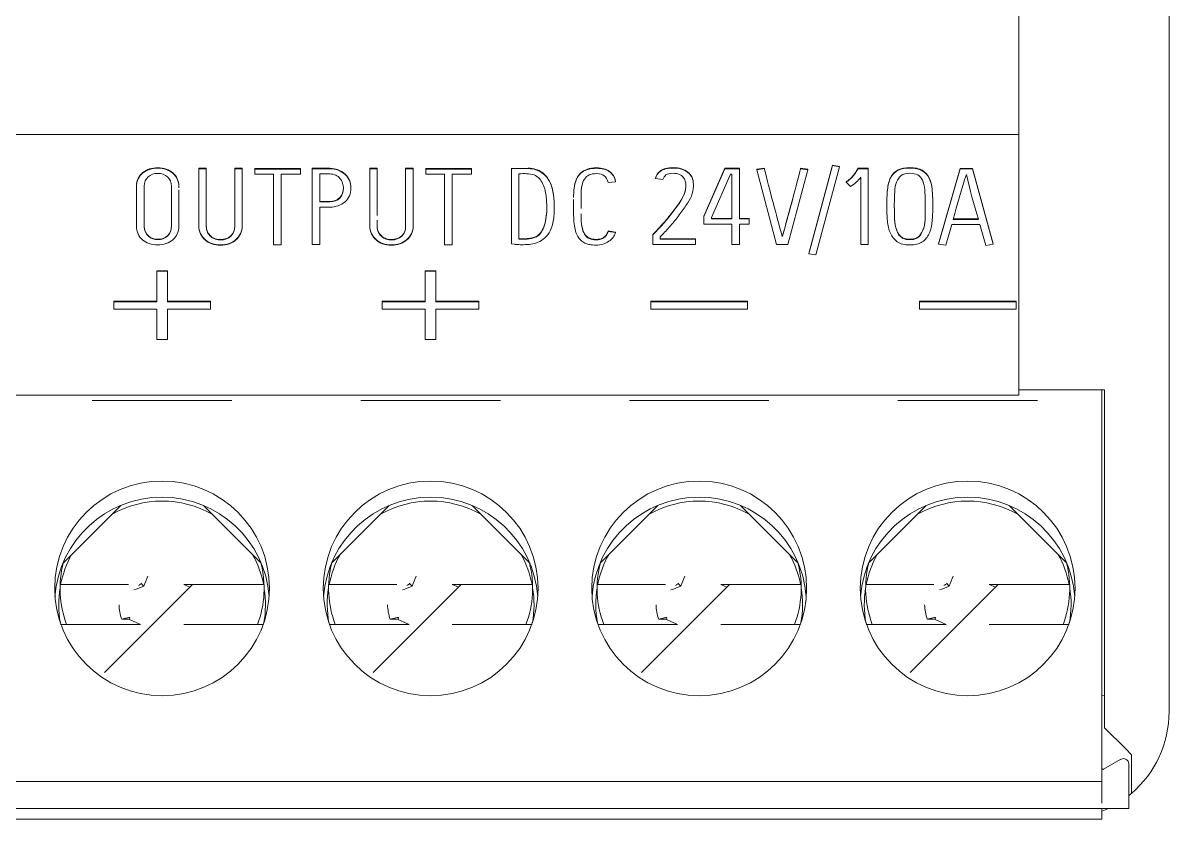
# Model space of a CAD drawing. Header units: millimetres. Extents: x -5035 to 14510, y -7775 to 12.
# Drawn here: x 1488.29 to 1509.63, y -1924.46 to -1909.62 of the extents above; entities that cross this region are included whole.
import ezdxf

# ---------------------------------------------------------------- set-up
doc = ezdxf.new("R2010")
doc.units = ezdxf.units.MM
doc.layers.add('eProC - L2', color=41, linetype='Continuous', lineweight=20)

msp = doc.modelspace()

# ---------------------------------------------------------------- linework, layer by layer
at = {"layer": 'eProC - L2', "linetype": 'Continuous'}
for p, q in [((1509.631, -1892.975), (1509.631, -1922.457)), ((1506.831, -1911.699), (1506.831, -1902.681)), ((1506.831, -1911.699), (1506.831, -1906.121)), ((1442.127, -1911.699), (1506.831, -1911.699)), ((1506.831, -1911.699), (1506.831, -1912.053)), ((1506.831, -1912.053), (1506.831, -1911.699)), ((1506.831, -1912.053), (1506.831, -1916.557)), ((1506.831, -1916.457), (1506.831, -1912.053)), ((1491.565, -1912.338), (1491.565, -1912.331)), ((1491.565, -1912.331), (1491.704, -1912.331)), ((1491.565, -1912.338), (1491.704, -1912.338)), ((1491.704, -1912.338), (1491.704, -1912.331)), ((1492.233, -1912.338), (1492.233, -1912.331)), ((1492.233, -1912.331), (1492.373, -1912.331)), ((1492.233, -1912.338), (1492.373, -1912.338)), ((1492.373, -1912.338), (1492.373, -1912.331)), ((1492.609, -1912.344), (1492.609, -1912.336)), ((1492.609, -1912.336), (1493.456, -1912.336)), ((1492.609, -1912.344), (1493.456, -1912.344)), ((1492.609, -1912.442), (1492.609, -1912.344)), ((1493.456, -1912.344), (1493.456, -1912.336)), ((1493.456, -1912.344), (1493.456, -1912.442)), ((1493.678, -1912.338), (1493.678, -1912.331)), ((1493.678, -1912.331), (1494.003, -1912.331)), ((1493.678, -1912.338), (1494.003, -1912.338)), ((1493.678, -1913.748), (1493.678, -1912.338)), ((1494.748, -1912.338), (1494.748, -1912.331)), ((1494.748, -1912.331), (1494.887, -1912.331)), ((1494.748, -1912.338), (1494.887, -1912.338)), ((1494.887, -1912.338), (1494.887, -1912.331)), ((1495.416, -1912.338), (1495.416, -1912.331)), ((1495.416, -1912.331), (1495.556, -1912.331)), ((1495.416, -1912.338), (1495.556, -1912.338)), ((1495.556, -1912.338), (1495.556, -1912.331)), ((1495.792, -1912.344), (1495.792, -1912.336)), ((1495.792, -1912.336), (1496.639, -1912.336)), ((1495.792, -1912.344), (1496.639, -1912.344)), ((1495.792, -1912.442), (1495.792, -1912.344)), ((1496.639, -1912.344), (1496.639, -1912.336)), ((1496.639, -1912.344), (1496.639, -1912.442)), ((1497.385, -1912.335), (1497.385, -1912.328)), ((1497.385, -1913.738), (1497.385, -1912.335)), ((1497.695, -1912.335), (1497.695, -1912.328)), ((1500.969, -1913.223), (1501.359, -1912.331)), ((1500.969, -1913.23), (1501.359, -1912.338)), ((1501.359, -1912.338), (1501.359, -1912.331)), ((1501.359, -1912.331), (1501.631, -1912.331)), ((1501.359, -1912.338), (1501.631, -1912.338)), ((1501.631, -1912.338), (1501.631, -1912.331)), ((1501.631, -1912.338), (1501.631, -1913.274)), ((1501.955, -1912.349), (1502.095, -1912.328)), ((1501.955, -1912.356), (1502.095, -1912.335)), ((1501.955, -1912.356), (1501.955, -1912.349)), ((1502.323, -1913.751), (1501.955, -1912.356)), ((1502.095, -1912.335), (1502.095, -1912.328)), ((1502.905, -1912.356), (1502.532, -1913.751)), ((1502.767, -1912.338), (1502.767, -1912.331)), ((1502.767, -1912.331), (1502.905, -1912.349)), ((1502.767, -1912.338), (1502.905, -1912.356)), ((1502.905, -1912.356), (1502.905, -1912.349)), ((1502.922, -1913.918), (1503.362, -1912.274)), ((1502.922, -1913.925), (1503.362, -1912.281)), ((1503.496, -1912.301), (1503.056, -1913.943)), ((1503.362, -1912.281), (1503.362, -1912.274)), ((1503.362, -1912.274), (1503.496, -1912.294)), ((1503.362, -1912.281), (1503.496, -1912.301)), ((1503.496, -1912.301), (1503.496, -1912.294)), ((1503.84, -1912.338), (1503.84, -1912.331)), ((1503.84, -1912.331), (1504.029, -1912.331)), ((1503.84, -1912.338), (1504.029, -1912.338)), ((1504.029, -1912.338), (1504.029, -1912.331)), ((1504.029, -1912.338), (1504.029, -1913.751)), ((1505.339, -1913.735), (1505.742, -1912.334)), ((1505.339, -1913.742), (1505.742, -1912.341)), ((1505.742, -1912.341), (1505.742, -1912.334)), ((1505.742, -1912.334), (1505.972, -1912.334)), ((1505.742, -1912.341), (1505.972, -1912.341)), ((1505.972, -1912.341), (1505.972, -1912.334)), ((1505.972, -1912.334), (1506.357, -1913.74)), ((1505.972, -1912.341), (1506.357, -1913.747)), ((1492.957, -1912.442), (1492.609, -1912.442)), ((1492.957, -1913.754), (1492.957, -1912.442)), ((1493.456, -1912.442), (1493.098, -1912.442)), ((1493.098, -1912.442), (1493.098, -1913.754)), ((1493.818, -1912.436), (1493.818, -1912.955)), ((1496.14, -1912.442), (1495.792, -1912.442)), ((1496.14, -1913.754), (1496.14, -1912.442)), ((1496.639, -1912.442), (1496.279, -1912.442)), ((1496.279, -1912.442), (1496.279, -1913.754)), ((1497.526, -1912.435), (1497.526, -1913.652)), ((1499.325, -1912.581), (1499.186, -1912.595)), ((1499.325, -1912.581), (1499.325, -1912.574)), ((1500.068, -1912.519), (1500.068, -1912.512)), ((1500.206, -1912.542), (1500.068, -1912.519)), ((1501.464, -1912.438), (1501.111, -1913.245)), ((1501.489, -1912.438), (1501.464, -1912.438)), ((1501.489, -1913.274), (1501.489, -1912.438)), ((1503.62, -1912.586), (1503.62, -1912.579)), ((1503.7, -1912.668), (1503.62, -1912.586)), ((1503.89, -1913.751), (1503.89, -1912.496)), ((1494.398, -1912.703), (1494.398, -1912.696)), ((1500.774, -1912.632), (1500.774, -1912.625)), ((1504.375, -1913.035), (1504.375, -1913.042)), ((1504.515, -1913.041), (1504.515, -1913.042)), ((1505.231, -1913.006), (1505.231, -1912.999)), ((1493.818, -1913.053), (1493.818, -1913.748)), ((1498.183, -1913.074), (1498.183, -1913.067)), ((1500.969, -1913.23), (1500.969, -1913.223)), ((1500.969, -1913.373), (1500.969, -1913.23)), ((1501.111, -1913.245), (1501.111, -1913.274)), ((1501.489, -1913.373), (1500.969, -1913.373)), ((1501.111, -1913.267), (1501.489, -1913.267)), ((1501.111, -1913.274), (1501.489, -1913.274)), ((1501.489, -1913.748), (1501.489, -1913.373)), ((1501.631, -1913.267), (1501.813, -1913.267)), ((1501.631, -1913.274), (1501.813, -1913.274)), ((1501.813, -1913.373), (1501.631, -1913.373)), ((1501.631, -1913.373), (1501.631, -1913.748)), ((1501.813, -1913.274), (1501.813, -1913.267)), ((1501.813, -1913.274), (1501.813, -1913.373)), ((1505.585, -1913.38), (1505.477, -1913.764)), ((1506.11, -1913.38), (1505.585, -1913.38)), ((1505.612, -1913.282), (1506.083, -1913.282)), ((1505.614, -1913.275), (1506.083, -1913.275)), ((1506.218, -1913.767), (1506.11, -1913.38)), ((1499.186, -1913.505), (1499.186, -1913.498)), ((1499.186, -1913.498), (1499.325, -1913.521)), ((1499.186, -1913.505), (1499.325, -1913.528)), ((1499.325, -1913.528), (1499.325, -1913.521)), ((1500.018, -1913.565), (1500.028, -1913.551)), ((1500.018, -1913.572), (1500.028, -1913.558)), ((1500.018, -1913.572), (1500.018, -1913.565)), ((1500.018, -1913.748), (1500.018, -1913.572)), ((1500.028, -1913.558), (1500.028, -1913.551)), ((1500.158, -1913.605), (1500.158, -1913.649)), ((1500.158, -1913.642), (1500.81, -1913.642)), ((1500.158, -1913.649), (1500.81, -1913.649)), ((1500.81, -1913.649), (1500.81, -1913.642)), ((1500.81, -1913.649), (1500.81, -1913.748)), ((1502.429, -1913.6), (1502.429, -1913.593)), ((1504.804, -1913.66), (1504.804, -1913.653)), ((1493.098, -1913.754), (1492.957, -1913.754)), ((1493.818, -1913.748), (1493.678, -1913.748)), ((1496.279, -1913.754), (1496.14, -1913.754)), ((1497.444, -1913.745), (1497.385, -1913.738)), ((1500.81, -1913.748), (1500.018, -1913.748)), ((1501.631, -1913.748), (1501.489, -1913.748)), ((1502.532, -1913.751), (1502.323, -1913.751)), ((1504.029, -1913.751), (1503.89, -1913.751)), ((1505.339, -1913.742), (1505.339, -1913.735)), ((1505.477, -1913.764), (1505.339, -1913.742)), ((1506.357, -1913.747), (1506.218, -1913.767)), ((1506.357, -1913.747), (1506.357, -1913.74)), ((1502.922, -1913.925), (1502.922, -1913.918)), ((1503.056, -1913.943), (1502.922, -1913.925)), ((1490.981, -1914.243), (1490.781, -1914.243)), ((1490.781, -1914.25), (1490.781, -1914.243)), ((1490.981, -1914.25), (1490.781, -1914.25)), ((1490.781, -1914.25), (1490.781, -1914.816)), ((1490.981, -1914.25), (1490.981, -1914.243)), ((1490.981, -1914.816), (1490.981, -1914.25)), ((1495.781, -1914.25), (1495.781, -1914.243)), ((1495.981, -1914.243), (1495.781, -1914.243)), ((1495.781, -1914.25), (1495.781, -1914.816)), ((1495.981, -1914.25), (1495.781, -1914.25)), ((1495.981, -1914.25), (1495.981, -1914.243)), ((1495.981, -1914.816), (1495.981, -1914.25)), ((1489.981, -1914.816), (1489.981, -1914.808)), ((1490.781, -1914.808), (1489.981, -1914.808)), ((1489.981, -1914.816), (1489.981, -1914.957)), ((1490.781, -1914.816), (1489.981, -1914.816)), ((1489.981, -1914.957), (1490.781, -1914.957)), ((1490.781, -1914.957), (1490.781, -1915.523)), ((1491.781, -1914.808), (1490.981, -1914.808)), ((1491.781, -1914.816), (1490.981, -1914.816)), ((1490.981, -1915.523), (1490.981, -1914.957)), ((1490.981, -1914.957), (1491.781, -1914.957)), ((1491.781, -1914.816), (1491.781, -1914.808)), ((1491.781, -1914.957), (1491.781, -1914.816)), ((1494.981, -1914.816), (1494.981, -1914.808)), ((1495.781, -1914.808), (1494.981, -1914.808)), ((1495.781, -1914.816), (1494.981, -1914.816)), ((1494.981, -1914.816), (1494.981, -1914.957)), ((1494.981, -1914.957), (1495.781, -1914.957)), ((1495.781, -1914.957), (1495.781, -1915.523)), ((1496.781, -1914.808), (1495.981, -1914.808)), ((1496.781, -1914.816), (1495.981, -1914.816)), ((1495.981, -1914.957), (1496.781, -1914.957)), ((1495.981, -1915.523), (1495.981, -1914.957)), ((1496.781, -1914.816), (1496.781, -1914.808)), ((1496.781, -1914.957), (1496.781, -1914.816)), ((1499.981, -1914.816), (1499.981, -1914.808)), ((1499.981, -1914.808), (1501.781, -1914.808)), ((1499.981, -1914.957), (1499.981, -1914.816)), ((1499.981, -1914.816), (1501.781, -1914.816)), ((1501.781, -1914.957), (1499.981, -1914.957)), ((1501.781, -1914.816), (1501.781, -1914.808)), ((1501.781, -1914.816), (1501.781, -1914.957)), ((1504.981, -1914.816), (1504.981, -1914.808)), ((1504.981, -1914.808), (1506.781, -1914.808)), ((1504.981, -1914.957), (1504.981, -1914.816)), ((1504.981, -1914.816), (1506.781, -1914.816)), ((1506.781, -1914.957), (1504.981, -1914.957)), ((1506.781, -1914.816), (1506.781, -1914.808)), ((1506.781, -1914.816), (1506.781, -1914.957)), ((1490.781, -1915.523), (1490.981, -1915.523)), ((1495.781, -1915.523), (1495.981, -1915.523)), ((1508.431, -1916.457), (1506.831, -1916.457)), ((1508.381, -1916.457), (1508.381, -1916.681)), ((1508.431, -1922.757), (1508.431, -1916.457)), ((1508.431, -1916.457), (1508.431, -1922.149)), ((1506.831, -1916.557), (1478.231, -1916.557)), ((1489.581, -1916.657), (1492.181, -1916.657)), ((1494.581, -1916.657), (1497.181, -1916.657)), ((1499.581, -1916.657), (1502.181, -1916.657)), ((1504.581, -1916.657), (1507.181, -1916.657)), ((1508.381, -1916.873), (1508.381, -1916.657)), ((1508.381, -1916.873), (1508.381, -1917.173)), ((1508.381, -1922.357), (1508.381, -1917.173)), ((1489.036, -1919.686), (1490.11, -1918.611)), ((1491.652, -1918.611), (1492.727, -1919.686)), ((1491.786, -1918.757), (1491.792, -1918.751)), ((1494.036, -1919.686), (1495.11, -1918.611)), ((1496.652, -1918.611), (1497.727, -1919.686)), ((1496.786, -1918.757), (1496.792, -1918.751)), ((1499.036, -1919.686), (1500.11, -1918.611)), ((1501.652, -1918.611), (1502.727, -1919.686)), ((1501.786, -1918.757), (1501.792, -1918.751)), ((1504.036, -1919.686), (1505.11, -1918.611)), ((1506.652, -1918.611), (1507.727, -1919.686)), ((1506.786, -1918.757), (1506.792, -1918.751)), ((1488.992, -1920.085), (1489.197, -1920.085)), ((1489.197, -1920.085), (1490.253, -1920.085)), ((1491.448, -1920.085), (1489.808, -1921.725)), ((1490.44, -1920.103), (1490.48, -1920.085)), ((1490.458, -1920.085), (1490.48, -1920.085)), ((1490.484, -1920.059), (1490.538, -1920.114)), ((1491.509, -1920.085), (1491.283, -1920.085)), ((1491.283, -1920.085), (1491.397, -1920.136)), ((1491.509, -1920.085), (1492.566, -1920.085)), ((1492.566, -1920.085), (1492.77, -1920.085)), ((1493.992, -1920.085), (1494.197, -1920.085)), ((1494.197, -1920.085), (1495.253, -1920.085)), ((1496.448, -1920.085), (1494.808, -1921.725)), ((1495.44, -1920.103), (1495.48, -1920.085)), ((1495.458, -1920.085), (1495.48, -1920.085)), ((1495.484, -1920.059), (1495.538, -1920.114)), ((1496.509, -1920.085), (1496.283, -1920.085)), ((1496.283, -1920.085), (1496.397, -1920.136)), ((1496.509, -1920.085), (1497.566, -1920.085)), ((1497.566, -1920.085), (1497.77, -1920.085)), ((1498.992, -1920.085), (1499.197, -1920.085)), ((1499.197, -1920.085), (1500.253, -1920.085)), ((1501.448, -1920.085), (1499.808, -1921.725)), ((1500.44, -1920.103), (1500.48, -1920.085)), ((1500.458, -1920.085), (1500.48, -1920.085)), ((1500.484, -1920.059), (1500.538, -1920.114)), ((1501.509, -1920.085), (1501.283, -1920.085)), ((1501.283, -1920.085), (1501.397, -1920.136)), ((1501.509, -1920.085), (1502.566, -1920.085)), ((1502.566, -1920.085), (1502.77, -1920.085)), ((1503.992, -1920.085), (1504.197, -1920.085)), ((1504.197, -1920.085), (1505.253, -1920.085)), ((1506.448, -1920.085), (1504.808, -1921.725)), ((1505.44, -1920.103), (1505.48, -1920.085)), ((1505.458, -1920.085), (1505.48, -1920.085)), ((1505.484, -1920.059), (1505.538, -1920.114)), ((1506.509, -1920.085), (1506.283, -1920.085)), ((1506.283, -1920.085), (1506.397, -1920.136)), ((1506.509, -1920.085), (1507.566, -1920.085)), ((1507.566, -1920.085), (1507.77, -1920.085)), ((1490.274, -1920.736), (1490.13, -1920.734)), ((1490.274, -1920.736), (1490.282, -1920.698)), ((1495.274, -1920.736), (1495.13, -1920.734)), ((1495.274, -1920.736), (1495.282, -1920.698)), ((1500.274, -1920.736), (1500.13, -1920.734)), ((1500.274, -1920.736), (1500.282, -1920.698)), ((1505.274, -1920.736), (1505.13, -1920.734)), ((1505.274, -1920.736), (1505.282, -1920.698)), ((1489.197, -1920.828), (1488.992, -1920.828)), ((1489.197, -1920.828), (1490.253, -1920.828)), ((1490.253, -1920.828), (1490.48, -1920.828)), ((1490.48, -1920.828), (1490.274, -1920.736)), ((1491.509, -1920.828), (1491.283, -1920.828)), ((1491.509, -1920.828), (1492.566, -1920.828)), ((1492.77, -1920.828), (1492.566, -1920.828)), ((1494.197, -1920.828), (1493.992, -1920.828)), ((1494.197, -1920.828), (1495.253, -1920.828)), ((1495.253, -1920.828), (1495.48, -1920.828)), ((1495.48, -1920.828), (1495.274, -1920.736)), ((1496.509, -1920.828), (1496.283, -1920.828)), ((1496.509, -1920.828), (1497.566, -1920.828)), ((1497.77, -1920.828), (1497.566, -1920.828)), ((1499.197, -1920.828), (1498.992, -1920.828)), ((1499.197, -1920.828), (1500.253, -1920.828)), ((1500.253, -1920.828), (1500.48, -1920.828)), ((1500.48, -1920.828), (1500.274, -1920.736)), ((1501.509, -1920.828), (1501.283, -1920.828)), ((1501.509, -1920.828), (1502.566, -1920.828)), ((1502.77, -1920.828), (1502.566, -1920.828)), ((1504.197, -1920.828), (1503.992, -1920.828)), ((1504.197, -1920.828), (1505.253, -1920.828)), ((1505.253, -1920.828), (1505.48, -1920.828)), ((1505.48, -1920.828), (1505.274, -1920.736)), ((1506.509, -1920.828), (1506.283, -1920.828)), ((1506.509, -1920.828), (1507.566, -1920.828)), ((1507.77, -1920.828), (1507.566, -1920.828)), ((1508.431, -1922.149), (1508.381, -1922.153)), ((1508.381, -1922.357), (1508.381, -1922.657)), ((1508.381, -1922.357), (1508.381, -1923.257)), ((1508.431, -1922.757), (1508.824, -1923.15)), ((1508.381, -1923.257), (1508.381, -1923.757)), ((1508.824, -1923.15), (1508.931, -1923.257)), ((1508.931, -1923.257), (1508.931, -1923.976)), ((1508.411, -1923.528), (1508.731, -1923.343)), ((1508.881, -1923.43), (1508.881, -1924.257)), ((1478.381, -1923.757), (1508.381, -1923.757)), ((1508.381, -1923.757), (1508.381, -1924.157)), ((1478.881, -1924.257), (1508.881, -1924.257)), ((1508.381, -1924.257), (1508.381, -1924.457)), ((1478.381, -1924.457), (1508.381, -1924.457))]:
    msp.add_line(p, q, dxfattribs=at)
for centre in [(1490.881, -1920.157), (1495.881, -1920.157), (1500.881, -1920.157), (1505.881, -1920.157)]:
    msp.add_circle(centre, 2, dxfattribs=at)
for centre, radius, start, end in [((1497.54, -1919.053), 6.72, 88.6783, 91.3217), ((1500.328, -1912.594), 0.273, 129.1977, 162.6219), ((1500.328, -1912.601), 0.273, 129.1977, 162.6219), ((1548.502, -1900.725), 47.838, 194.0465, 195.614), ((1464.712, -1902.837), 39.224, 344.0728, 345.9815), ((1464.712, -1902.83), 39.224, 345.9724, 345.9815), ((1497.616, -1913.174), 0.745, 75.1258, 96.9356), ((1503.38, -1912.122), 0.632, 300.3461, 323.7656), ((1515.715, -1915.773), 10.405, 161.3386, 166.1456), ((1515.979, -1910.163), 10.376, 192.6956, 197.4886), ((1464.712, -1902.83), 39.224, 344.0728, 345.1315), ((1490.881, -1920.457), 2, 4.3012, 175.6988), ((1490.881, -1920.457), 1.925, 61.0462, 118.9538), ((1495.881, -1920.457), 2, 4.3012, 175.6988), ((1495.881, -1920.457), 1.925, 61.0462, 118.9538), ((1500.881, -1920.457), 2, 4.3012, 175.6988), ((1500.881, -1920.457), 1.925, 61.0462, 118.9538), ((1505.881, -1920.457), 2, 4.3012, 175.6988), ((1505.881, -1920.457), 1.925, 61.0462, 118.9538), ((1490.881, -1920.457), 1.925, 151.0462, 168.8748), ((1490.881, -1920.457), 1.925, 11.1252, 28.9538), ((1495.881, -1920.457), 1.925, 151.0462, 168.8748), ((1495.881, -1920.457), 1.925, 11.1252, 28.9538), ((1500.881, -1920.457), 1.925, 151.0462, 168.8748), ((1500.881, -1920.457), 1.925, 11.1252, 28.9538), ((1505.881, -1920.457), 1.925, 151.0462, 168.8748), ((1505.881, -1920.457), 1.925, 11.1252, 28.9538), ((1490.881, -1920.157), 1.9, 165.4541, 200.6946), ((1490.881, -1920.157), 1.9, 339.3054, 14.5459), ((1495.881, -1920.157), 1.9, 165.4541, 200.6946), ((1495.881, -1920.157), 1.9, 339.1032, 14.5459), ((1500.881, -1920.157), 1.9, 165.4541, 200.6946), ((1500.881, -1920.157), 1.9, 339.3054, 14.5459), ((1505.881, -1920.157), 1.9, 165.4541, 200.6946), ((1505.881, -1920.157), 1.9, 339.1032, 14.5459), ((1479.457, -1915.528), 11.993, 337.5205, 338.4637), ((1484.457, -1915.528), 11.993, 337.5205, 338.4637), ((1489.457, -1915.528), 11.993, 337.5205, 338.4637), ((1494.457, -1915.528), 11.993, 337.5205, 338.4637), ((1490.881, -1920.457), 1.925, 170.7516, 190.192), ((1485.953, -1909.033), 11.992, 291.5364, 292.4795), ((1490.881, -1920.457), 1.925, 349.808, 8.5784), ((1495.881, -1920.457), 1.925, 170.7516, 190.192), ((1490.953, -1909.033), 11.992, 291.5364, 292.4795), ((1495.881, -1920.457), 1.925, 349.808, 9.2484), ((1500.881, -1920.457), 1.925, 170.7516, 190.192), ((1495.953, -1909.033), 11.992, 291.5364, 292.4795), ((1500.881, -1920.457), 1.925, 349.808, 9.2484), ((1505.881, -1920.457), 1.925, 170.7516, 190.192), ((1500.953, -1909.033), 11.992, 291.5364, 292.4795), ((1505.881, -1920.457), 1.925, 349.808, 9.2484), ((1490.881, -1920.457), 0.801, 180.4339, 200.2434), ((1495.881, -1920.457), 0.801, 180.4339, 200.2434), ((1500.881, -1920.457), 0.801, 180.4339, 200.2434), ((1505.881, -1920.457), 0.801, 180.4339, 200.2434), ((1507.631, -1922.457), 2, 310.5416, 0), ((1508.781, -1923.43), 0.1, 0, 120), ((1508.401, -1923.511), 0.02, 180, 300), ((1507.631, -1922.457), 2, 308.6881, 310.5416), ((1507.631, -1922.457), 2, 292.0293, 295.8393)]:
    msp.add_arc(centre, radius, start, end, dxfattribs=at)
for points, knots in [([(1490.405, -1912.707), (1490.405, -1912.691), (1490.405, -1912.675), (1490.405, -1912.659), (1490.405, -1912.556), (1490.444, -1912.472), (1490.523, -1912.409)], [0.90832516, 0.90832516, 0.90832516, 0.90832516, 0.92221951, 0.92221951, 0.92221951, 1, 1, 1, 1]), ([(1490.523, -1912.409), (1490.597, -1912.35), (1490.689, -1912.321), (1490.856, -1912.321), (1490.908, -1912.329), (1490.957, -1912.347), (1491.006, -1912.365), (1491.049, -1912.388), (1491.083, -1912.417), (1491.118, -1912.448), (1491.146, -1912.484), (1491.164, -1912.525), (1491.183, -1912.566), (1491.193, -1912.61), (1491.193, -1912.659), (1491.193, -1912.668), (1491.193, -1912.678), (1491.193, -1912.687)], [0, 0, 0, 0, 0.0635108, 0.0635108, 0.0971792, 0.0971792, 0.0971792, 0.1302378, 0.1302378, 0.1302378, 0.1657008, 0.1657008, 0.1657008, 0.204921, 0.204921, 0.204921, 0.2130577, 0.2130577, 0.2130577, 0.2130577]), ([(1490.523, -1912.416), (1490.597, -1912.357), (1490.689, -1912.328), (1490.856, -1912.328), (1490.908, -1912.336), (1490.957, -1912.354), (1491.006, -1912.372), (1491.049, -1912.395), (1491.083, -1912.424), (1491.118, -1912.455), (1491.146, -1912.491), (1491.164, -1912.532), (1491.183, -1912.573), (1491.193, -1912.618), (1491.193, -1912.666), (1491.193, -1912.675), (1491.193, -1912.685), (1491.193, -1912.694)], [0, 0, 0, 0, 0.0635108, 0.0635108, 0.0971792, 0.0971792, 0.0971792, 0.1302378, 0.1302378, 0.1302378, 0.1657008, 0.1657008, 0.1657008, 0.204921, 0.204921, 0.204921, 0.2130577, 0.2130577, 0.2130577, 0.2130577]), ([(1492.373, -1912.366), (1492.373, -1912.712), (1492.373, -1913.057), (1492.373, -1913.403), (1492.373, -1913.456), (1492.362, -1913.503), (1492.32, -1913.59), (1492.291, -1913.628), (1492.256, -1913.659), (1492.219, -1913.691), (1492.177, -1913.715), (1492.08, -1913.748), (1492.026, -1913.757), (1491.912, -1913.757), (1491.859, -1913.748), (1491.809, -1913.732), (1491.76, -1913.715), (1491.719, -1913.691), (1491.682, -1913.659), (1491.646, -1913.629), (1491.617, -1913.59), (1491.575, -1913.503), (1491.565, -1913.456), (1491.565, -1913.403), (1491.565, -1913.045), (1491.565, -1912.688), (1491.565, -1912.331)], [0.0111339, 0.0111339, 0.0111339, 0.0111339, 0.3392794, 0.3392794, 0.3392794, 0.3827396, 0.3827396, 0.4261999, 0.4261999, 0.4261999, 0.4628159, 0.4628159, 0.4994319, 0.4994319, 0.5368994, 0.5368994, 0.5368994, 0.5737964, 0.5737964, 0.5737964, 0.6172571, 0.6172571, 0.6607177, 0.6607177, 0.6607177, 1, 1, 1, 1]), ([(1492.373, -1912.338), (1492.373, -1912.695), (1492.373, -1913.053), (1492.373, -1913.41), (1492.373, -1913.463), (1492.362, -1913.51), (1492.32, -1913.597), (1492.291, -1913.636), (1492.256, -1913.666), (1492.219, -1913.698), (1492.177, -1913.722), (1492.08, -1913.755), (1492.026, -1913.764), (1491.912, -1913.764), (1491.859, -1913.755), (1491.809, -1913.739), (1491.76, -1913.722), (1491.719, -1913.698), (1491.682, -1913.666), (1491.646, -1913.636), (1491.617, -1913.597), (1491.575, -1913.51), (1491.565, -1913.463), (1491.565, -1913.41), (1491.565, -1913.053), (1491.565, -1912.695), (1491.565, -1912.338)], [0, 0, 0, 0, 0.339279, 0.339279, 0.339279, 0.38274, 0.38274, 0.4262, 0.4262, 0.4262, 0.462816, 0.462816, 0.499432, 0.499432, 0.536899, 0.536899, 0.536899, 0.573796, 0.573796, 0.573796, 0.617257, 0.617257, 0.660718, 0.660718, 0.660718, 1, 1, 1, 1]), ([(1491.704, -1912.338), (1491.704, -1912.696), (1491.704, -1913.053), (1491.704, -1913.411), (1491.704, -1913.454), (1491.712, -1913.492), (1491.728, -1913.524), (1491.743, -1913.556), (1491.765, -1913.582), (1491.789, -1913.603), (1491.814, -1913.624), (1491.842, -1913.639), (1491.874, -1913.649), (1491.907, -1913.66), (1491.938, -1913.665), (1492.05, -1913.665), (1492.113, -1913.642), (1492.161, -1913.594), (1492.209, -1913.546), (1492.233, -1913.486), (1492.233, -1913.411), (1492.233, -1913.053), (1492.233, -1912.696), (1492.233, -1912.338)], [0, 0, 0, 0, 0.376327, 0.376327, 0.376327, 0.416692, 0.416692, 0.416692, 0.448513, 0.448513, 0.448513, 0.475204, 0.475204, 0.475204, 0.497996, 0.497996, 0.555926, 0.555926, 0.555926, 0.623698, 0.623698, 0.623698, 1, 1, 1, 1]), ([(1494.003, -1912.338), (1494.061, -1912.338), (1494.113, -1912.348), (1494.21, -1912.385), (1494.252, -1912.411), (1494.288, -1912.444), (1494.323, -1912.476), (1494.35, -1912.514), (1494.369, -1912.56), (1494.389, -1912.605), (1494.398, -1912.652), (1494.398, -1912.753), (1494.389, -1912.801), (1494.35, -1912.886), (1494.322, -1912.923), (1494.288, -1912.954), (1494.253, -1912.985), (1494.21, -1913.01), (1494.113, -1913.045), (1494.059, -1913.054), (1494.003, -1913.053), (1493.941, -1913.052), (1493.879, -1913.053), (1493.818, -1913.053)], [0, 0, 0, 0, 0.103248, 0.103248, 0.206496, 0.206496, 0.206496, 0.320516, 0.320516, 0.320516, 0.442342, 0.442342, 0.561953, 0.561953, 0.681564, 0.681564, 0.681564, 0.783483, 0.783483, 0.885402, 0.885402, 0.885402, 1, 1, 1, 1]), ([(1494.003, -1912.331), (1494.061, -1912.331), (1494.113, -1912.341), (1494.21, -1912.378), (1494.252, -1912.404), (1494.288, -1912.437), (1494.323, -1912.469), (1494.35, -1912.507), (1494.369, -1912.553), (1494.389, -1912.598), (1494.398, -1912.645), (1494.398, -1912.696)], [0, 0, 0, 0, 0.103248, 0.103248, 0.2064961, 0.2064961, 0.2064961, 0.3205159, 0.3205159, 0.3205159, 0.4423421, 0.4423421, 0.4423421, 0.4423421]), ([(1495.556, -1912.366), (1495.556, -1912.712), (1495.556, -1913.057), (1495.556, -1913.403), (1495.556, -1913.456), (1495.545, -1913.503), (1495.503, -1913.59), (1495.474, -1913.628), (1495.437, -1913.659), (1495.4, -1913.69), (1495.36, -1913.715), (1495.311, -1913.732), (1495.262, -1913.749), (1495.209, -1913.757), (1495.094, -1913.757), (1495.041, -1913.748), (1494.943, -1913.715), (1494.901, -1913.691), (1494.865, -1913.659), (1494.829, -1913.629), (1494.8, -1913.59), (1494.758, -1913.503), (1494.748, -1913.456), (1494.748, -1913.403), (1494.748, -1913.045), (1494.748, -1912.688), (1494.748, -1912.331)], [0.0111349, 0.0111349, 0.0111349, 0.0111349, 0.3393097, 0.3393097, 0.3393097, 0.3828558, 0.3828558, 0.4264019, 0.4264019, 0.4264019, 0.4630389, 0.4630389, 0.4630389, 0.5005131, 0.5005131, 0.5371357, 0.5371357, 0.5737583, 0.5737583, 0.5737583, 0.6172229, 0.6172229, 0.6606874, 0.6606874, 0.6606874, 1, 1, 1, 1]), ([(1495.556, -1912.338), (1495.556, -1912.695), (1495.556, -1913.053), (1495.556, -1913.41), (1495.556, -1913.463), (1495.545, -1913.51), (1495.503, -1913.597), (1495.474, -1913.636), (1495.437, -1913.666), (1495.4, -1913.697), (1495.36, -1913.722), (1495.311, -1913.739), (1495.262, -1913.756), (1495.209, -1913.764), (1495.094, -1913.764), (1495.041, -1913.755), (1494.943, -1913.722), (1494.901, -1913.698), (1494.865, -1913.666), (1494.829, -1913.636), (1494.8, -1913.597), (1494.758, -1913.51), (1494.748, -1913.463), (1494.748, -1913.41), (1494.748, -1913.053), (1494.748, -1912.695), (1494.748, -1912.338)], [0, 0, 0, 0, 0.33931, 0.33931, 0.33931, 0.382856, 0.382856, 0.426402, 0.426402, 0.426402, 0.463039, 0.463039, 0.463039, 0.500513, 0.500513, 0.537136, 0.537136, 0.573758, 0.573758, 0.573758, 0.617223, 0.617223, 0.660687, 0.660687, 0.660687, 1, 1, 1, 1]), ([(1494.887, -1913.298), (1494.887, -1913.335), (1494.887, -1913.373), (1494.887, -1913.411), (1494.887, -1913.454), (1494.895, -1913.492), (1494.911, -1913.524), (1494.926, -1913.556), (1494.947, -1913.582), (1494.972, -1913.603), (1494.997, -1913.624), (1495.025, -1913.639), (1495.056, -1913.649), (1495.088, -1913.66), (1495.119, -1913.665), (1495.231, -1913.665), (1495.295, -1913.642), (1495.344, -1913.594), (1495.392, -1913.547), (1495.416, -1913.486), (1495.416, -1913.411), (1495.416, -1913.053), (1495.416, -1912.696), (1495.416, -1912.338)], [0.3367044, 0.3367044, 0.3367044, 0.3367044, 0.3763451, 0.3763451, 0.3763451, 0.416712, 0.416712, 0.416712, 0.4485342, 0.4485342, 0.4485342, 0.4752263, 0.4752263, 0.4752263, 0.4980085, 0.4980085, 0.5559134, 0.5559134, 0.5559134, 0.6236448, 0.6236448, 0.6236448, 1, 1, 1, 1]), ([(1497.695, -1912.335), (1497.803, -1912.34), (1497.888, -1912.365), (1497.953, -1912.412), (1498.017, -1912.46), (1498.067, -1912.518), (1498.135, -1912.659), (1498.158, -1912.738), (1498.168, -1912.824), (1498.179, -1912.91), (1498.183, -1912.994), (1498.183, -1913.18), (1498.175, -1913.271), (1498.156, -1913.347), (1498.138, -1913.421), (1498.116, -1913.484), (1498.055, -1913.584), (1498.018, -1913.623), (1497.978, -1913.653), (1497.938, -1913.682), (1497.895, -1913.704), (1497.85, -1913.719), (1497.807, -1913.734), (1497.761, -1913.744), (1497.666, -1913.752), (1497.622, -1913.754), (1497.54, -1913.754), (1497.509, -1913.752), (1497.485, -1913.75), (1497.461, -1913.748), (1497.447, -1913.746), (1497.444, -1913.745)], [0, 0, 0, 0, 0.105776, 0.105776, 0.105776, 0.222541, 0.222541, 0.339306, 0.339306, 0.339306, 0.456396, 0.456396, 0.612971, 0.612971, 0.612971, 0.700843, 0.700843, 0.788715, 0.788715, 0.788715, 0.847324, 0.847324, 0.847324, 0.895996, 0.895996, 0.944668, 0.944668, 0.984751, 0.984751, 0.984751, 1, 1, 1, 1]), ([(1497.695, -1912.328), (1497.803, -1912.333), (1497.888, -1912.358), (1497.953, -1912.405), (1498.017, -1912.453), (1498.067, -1912.511), (1498.135, -1912.652), (1498.158, -1912.731), (1498.168, -1912.817), (1498.179, -1912.903), (1498.183, -1912.987), (1498.183, -1913.067)], [0, 0, 0, 0, 0.1057758, 0.1057758, 0.1057758, 0.2225407, 0.2225407, 0.3393056, 0.3393056, 0.3393056, 0.4563962, 0.4563962, 0.4563962, 0.4563962]), ([(1498.544, -1912.866), (1498.544, -1912.856), (1498.544, -1912.847), (1498.544, -1912.838), (1498.544, -1912.701), (1498.564, -1912.593), (1498.602, -1912.516), (1498.64, -1912.438), (1498.704, -1912.384), (1498.791, -1912.35)], [0.7131019, 0.7131019, 0.7131019, 0.7131019, 0.7269263, 0.7269263, 0.7269263, 0.8906961, 0.8906961, 0.8906961, 1, 1, 1, 1]), ([(1498.544, -1912.873), (1498.544, -1912.863), (1498.544, -1912.854), (1498.544, -1912.845), (1498.544, -1912.708), (1498.564, -1912.6), (1498.602, -1912.523), (1498.64, -1912.445), (1498.704, -1912.391), (1498.791, -1912.357)], [0.7131019, 0.7131019, 0.7131019, 0.7131019, 0.7269263, 0.7269263, 0.7269263, 0.8906961, 0.8906961, 0.8906961, 1, 1, 1, 1]), ([(1498.791, -1912.35), (1498.846, -1912.329), (1498.909, -1912.323), (1499.073, -1912.323), (1499.152, -1912.345), (1499.27, -1912.43), (1499.308, -1912.493), (1499.325, -1912.574)], [0, 0, 0, 0, 0.243781, 0.243781, 0.621891, 0.621891, 1, 1, 1, 1]), ([(1498.791, -1912.357), (1498.846, -1912.336), (1498.909, -1912.331), (1499.073, -1912.331), (1499.152, -1912.352), (1499.27, -1912.437), (1499.308, -1912.5), (1499.325, -1912.581)], [0, 0, 0, 0, 0.243781, 0.243781, 0.621891, 0.621891, 1, 1, 1, 1]), ([(1500.156, -1912.382), (1500.213, -1912.339), (1500.294, -1912.318), (1500.51, -1912.318), (1500.6, -1912.346), (1500.739, -1912.455), (1500.774, -1912.53), (1500.774, -1912.625)], [0, 0, 0, 0, 0.1197339, 0.1197339, 0.2469513, 0.2469513, 0.3741686, 0.3741686, 0.3741686, 0.3741686]), ([(1500.156, -1912.389), (1500.213, -1912.346), (1500.294, -1912.325), (1500.51, -1912.325), (1500.6, -1912.353), (1500.739, -1912.462), (1500.774, -1912.537), (1500.774, -1912.632), (1500.774, -1912.642), (1500.774, -1912.652), (1500.774, -1912.661), (1500.774, -1912.723), (1500.761, -1912.787), (1500.736, -1912.849), (1500.716, -1912.899), (1500.681, -1912.957), (1500.636, -1913.023), (1500.592, -1913.089), (1500.544, -1913.157), (1500.437, -1913.295), (1500.382, -1913.362), (1500.324, -1913.429), (1500.266, -1913.496), (1500.21, -1913.554), (1500.158, -1913.605)], [0, 0, 0, 0, 0.119734, 0.119734, 0.246951, 0.246951, 0.374169, 0.374169, 0.374169, 0.39084, 0.39084, 0.39084, 0.500936, 0.500936, 0.500936, 0.609611, 0.609611, 0.609611, 0.743716, 0.743716, 0.87782, 0.87782, 0.87782, 1, 1, 1, 1]), ([(1503.62, -1912.579), (1503.638, -1912.57), (1503.656, -1912.557), (1503.677, -1912.539), (1503.698, -1912.522), (1503.717, -1912.503), (1503.735, -1912.481), (1503.753, -1912.461), (1503.771, -1912.44), (1503.8, -1912.397), (1503.811, -1912.377), (1503.821, -1912.361), (1503.826, -1912.35), (1503.834, -1912.341), (1503.84, -1912.331)], [0, 0, 0, 0, 0.193535, 0.193535, 0.193535, 0.432318, 0.432318, 0.432318, 0.660697, 0.660697, 0.889076, 0.889076, 0.889076, 1, 1, 1, 1]), ([(1503.62, -1912.586), (1503.638, -1912.577), (1503.656, -1912.564), (1503.677, -1912.546), (1503.698, -1912.529), (1503.717, -1912.51), (1503.735, -1912.488), (1503.753, -1912.468), (1503.771, -1912.447), (1503.8, -1912.404), (1503.811, -1912.384), (1503.821, -1912.368), (1503.826, -1912.358), (1503.834, -1912.348), (1503.84, -1912.338)], [0, 0, 0, 0, 0.193535, 0.193535, 0.193535, 0.432318, 0.432318, 0.432318, 0.660697, 0.660697, 0.889076, 0.889076, 0.889076, 1, 1, 1, 1]), ([(1504.375, -1913.035), (1504.375, -1913.023), (1504.375, -1913.01), (1504.375, -1912.998), (1504.375, -1912.882), (1504.381, -1912.781), (1504.402, -1912.61), (1504.425, -1912.541), (1504.456, -1912.484), (1504.488, -1912.428), (1504.533, -1912.387), (1504.589, -1912.36), (1504.646, -1912.332), (1504.716, -1912.318), (1504.804, -1912.318)], [0.7486728, 0.7486728, 0.7486728, 0.7486728, 0.7593398, 0.7593398, 0.7593398, 0.8339244, 0.8339244, 0.9085089, 0.9085089, 0.9085089, 0.9539544, 0.9539544, 0.9539544, 1, 1, 1, 1]), ([(1504.804, -1912.325), (1504.9, -1912.325), (1504.977, -1912.342), (1505.033, -1912.375), (1505.09, -1912.409), (1505.133, -1912.455), (1505.163, -1912.514), (1505.194, -1912.574), (1505.212, -1912.646), (1505.22, -1912.73), (1505.227, -1912.813), (1505.231, -1912.905), (1505.231, -1913.005), (1505.231, -1913.017), (1505.231, -1913.03), (1505.231, -1913.042), (1505.231, -1913.139), (1505.227, -1913.231), (1505.22, -1913.317), (1505.212, -1913.404), (1505.193, -1913.48), (1505.164, -1913.545), (1505.135, -1913.611), (1505.093, -1913.662), (1505.036, -1913.701), (1504.978, -1913.739), (1504.903, -1913.758), (1504.706, -1913.758), (1504.628, -1913.739), (1504.514, -1913.658), (1504.471, -1913.605), (1504.442, -1913.538), (1504.413, -1913.472), (1504.393, -1913.396), (1504.387, -1913.31), (1504.38, -1913.224), (1504.375, -1913.135), (1504.375, -1913.042), (1504.375, -1913.03), (1504.375, -1913.017), (1504.375, -1913.005), (1504.375, -1912.889), (1504.381, -1912.788), (1504.402, -1912.618), (1504.425, -1912.548), (1504.456, -1912.491), (1504.488, -1912.435), (1504.533, -1912.394), (1504.589, -1912.367), (1504.646, -1912.34), (1504.716, -1912.325), (1504.804, -1912.325)], [0, 0, 0, 0, 0.049607, 0.049607, 0.049607, 0.098114, 0.098114, 0.098114, 0.161237, 0.161237, 0.161237, 0.240226, 0.240226, 0.240226, 0.250893, 0.250893, 0.250893, 0.32988, 0.32988, 0.32988, 0.396591, 0.396591, 0.396591, 0.448818, 0.448818, 0.448818, 0.501311, 0.501311, 0.553803, 0.553803, 0.605102, 0.605102, 0.605102, 0.671819, 0.671819, 0.671819, 0.748673, 0.748673, 0.748673, 0.75934, 0.75934, 0.75934, 0.833924, 0.833924, 0.908509, 0.908509, 0.908509, 0.953954, 0.953954, 0.953954, 1, 1, 1, 1]), ([(1504.804, -1912.318), (1504.9, -1912.318), (1504.977, -1912.335), (1505.033, -1912.368), (1505.09, -1912.402), (1505.133, -1912.448), (1505.163, -1912.507), (1505.194, -1912.567), (1505.212, -1912.639), (1505.22, -1912.723), (1505.227, -1912.806), (1505.231, -1912.897), (1505.231, -1912.998), (1505.231, -1912.998), (1505.231, -1912.998), (1505.231, -1912.999)], [0, 0, 0, 0, 0.049607, 0.049607, 0.049607, 0.0981139, 0.0981139, 0.0981139, 0.1612368, 0.1612368, 0.1612368, 0.2402255, 0.2402255, 0.2402255, 0.2404842, 0.2404842, 0.2404842, 0.2404842]), ([(1491.193, -1912.734), (1491.193, -1912.959), (1491.193, -1913.185), (1491.193, -1913.411), (1491.193, -1913.462), (1491.184, -1913.508), (1491.164, -1913.551), (1491.145, -1913.593), (1491.118, -1913.63), (1491.083, -1913.661), (1491.048, -1913.69), (1491.007, -1913.715), (1490.957, -1913.732), (1490.908, -1913.749), (1490.856, -1913.758), (1490.741, -1913.758), (1490.689, -1913.75), (1490.64, -1913.733), (1490.593, -1913.717), (1490.551, -1913.692), (1490.515, -1913.662), (1490.48, -1913.631), (1490.454, -1913.594), (1490.414, -1913.508), (1490.405, -1913.462), (1490.405, -1913.411), (1490.405, -1913.162), (1490.405, -1912.914), (1490.405, -1912.666), (1490.405, -1912.563), (1490.444, -1912.479), (1490.523, -1912.416)], [0.2245126, 0.2245126, 0.2245126, 0.2245126, 0.4198747, 0.4198747, 0.4198747, 0.4609447, 0.4609447, 0.4609447, 0.4968814, 0.4968814, 0.4968814, 0.5301169, 0.5301169, 0.5301169, 0.5639298, 0.5639298, 0.5969743, 0.5969743, 0.5969743, 0.6300103, 0.6300103, 0.6300103, 0.6686207, 0.6686207, 0.7072311, 0.7072311, 0.7072311, 0.9222195, 0.9222195, 0.9222195, 1, 1, 1, 1]), ([(1490.631, -1913.603), (1490.677, -1913.639), (1490.731, -1913.661), (1490.799, -1913.66), (1490.873, -1913.659), (1490.934, -1913.638), (1490.982, -1913.594), (1491.029, -1913.549), (1491.054, -1913.489), (1491.054, -1913.412), (1491.054, -1913.163), (1491.054, -1912.914), (1491.054, -1912.665), (1491.054, -1912.592), (1491.03, -1912.534), (1490.983, -1912.491), (1490.935, -1912.448), (1490.875, -1912.426), (1490.727, -1912.426), (1490.668, -1912.448), (1490.619, -1912.491), (1490.572, -1912.534), (1490.548, -1912.592), (1490.548, -1912.665), (1490.548, -1912.914), (1490.548, -1913.163), (1490.548, -1913.412), (1490.548, -1913.495), (1490.576, -1913.559), (1490.631, -1913.603)], [0, 0, 0, 0, 0.047885, 0.047885, 0.047885, 0.100803, 0.100803, 0.100803, 0.168476, 0.168476, 0.168476, 0.430925, 0.430925, 0.430925, 0.49565, 0.49565, 0.49565, 0.549656, 0.549656, 0.600869, 0.600869, 0.600869, 0.665602, 0.665602, 0.665602, 0.928086, 0.928086, 0.928086, 1, 1, 1, 1]), ([(1493.818, -1912.955), (1493.879, -1912.955), (1493.941, -1912.955), (1494.003, -1912.955), (1494.08, -1912.955), (1494.143, -1912.931), (1494.235, -1912.837), (1494.259, -1912.776), (1494.259, -1912.67), (1494.252, -1912.638), (1494.242, -1912.606), (1494.231, -1912.574), (1494.214, -1912.545), (1494.172, -1912.495), (1494.146, -1912.474), (1494.083, -1912.445), (1494.046, -1912.436), (1494.003, -1912.436), (1493.941, -1912.436), (1493.879, -1912.436), (1493.818, -1912.436)], [0, 0, 0, 0, 0.135572, 0.135572, 0.135572, 0.32386, 0.32386, 0.512148, 0.512148, 0.595567, 0.595567, 0.595567, 0.685189, 0.685189, 0.774811, 0.774811, 0.864433, 0.864433, 0.864433, 1, 1, 1, 1]), ([(1497.526, -1913.652), (1497.532, -1913.652), (1497.538, -1913.652), (1497.544, -1913.652), (1497.567, -1913.652), (1497.59, -1913.652), (1497.617, -1913.651), (1497.641, -1913.65), (1497.697, -1913.648), (1497.752, -1913.64), (1497.778, -1913.633), (1497.805, -1913.625), (1497.831, -1913.618), (1497.854, -1913.606), (1497.88, -1913.593), (1497.906, -1913.571), (1497.928, -1913.54), (1497.951, -1913.508), (1497.971, -1913.47), (1498.005, -1913.381), (1498.018, -1913.33), (1498.029, -1913.274), (1498.039, -1913.219), (1498.043, -1913.16), (1498.043, -1913.099), (1498.043, -1913.095), (1498.043, -1913.091), (1498.043, -1913.087), (1498.043, -1913.063), (1498.043, -1913.033), (1498.042, -1912.996), (1498.041, -1912.959), (1498.038, -1912.919), (1498.034, -1912.877), (1498.03, -1912.835), (1498.022, -1912.792), (1498.013, -1912.748), (1498.004, -1912.705), (1497.991, -1912.663), (1497.972, -1912.624), (1497.954, -1912.585), (1497.933, -1912.551), (1497.906, -1912.521), (1497.878, -1912.492), (1497.846, -1912.469), (1497.807, -1912.454)], [0, 0, 0, 0, 0.008856, 0.008856, 0.008856, 0.043656, 0.043656, 0.043656, 0.083236, 0.122815, 0.122815, 0.122815, 0.163946, 0.163946, 0.163946, 0.221652, 0.221652, 0.221652, 0.315776, 0.315776, 0.409899, 0.409899, 0.409899, 0.529733, 0.529733, 0.529733, 0.537957, 0.537957, 0.537957, 0.599958, 0.599958, 0.599958, 0.681019, 0.681019, 0.681019, 0.769548, 0.769548, 0.769548, 0.856043, 0.856043, 0.856043, 0.933529, 0.933529, 0.933529, 1, 1, 1, 1]), ([(1499.186, -1912.595), (1499.172, -1912.538), (1499.148, -1912.496), (1499.115, -1912.469), (1499.084, -1912.443), (1499.037, -1912.429), (1498.863, -1912.429), (1498.787, -1912.463), (1498.745, -1912.53), (1498.703, -1912.598), (1498.683, -1912.703), (1498.683, -1912.845), (1498.683, -1912.923), (1498.683, -1913.002), (1498.683, -1913.08)], [0, 0, 0, 0, 0.0711022, 0.0711022, 0.0711022, 0.1303217, 0.1303217, 0.233956, 0.233956, 0.233956, 0.3993716, 0.3993716, 0.3993716, 0.5209661, 0.5209661, 0.5209661, 0.5209661]), ([(1500.028, -1913.558), (1500.078, -1913.511), (1500.132, -1913.453), (1500.19, -1913.388), (1500.247, -1913.322), (1500.305, -1913.256), (1500.413, -1913.118), (1500.462, -1913.051), (1500.506, -1912.986), (1500.551, -1912.922), (1500.581, -1912.866), (1500.601, -1912.818), (1500.611, -1912.794), (1500.618, -1912.767), (1500.631, -1912.711), (1500.634, -1912.683), (1500.634, -1912.624), (1500.63, -1912.596), (1500.622, -1912.568), (1500.614, -1912.541), (1500.6, -1912.517), (1500.581, -1912.495), (1500.563, -1912.473), (1500.539, -1912.457), (1500.479, -1912.431), (1500.442, -1912.423), (1500.334, -1912.423), (1500.29, -1912.434), (1500.263, -1912.454), (1500.238, -1912.474), (1500.219, -1912.504), (1500.206, -1912.542)], [0, 0, 0, 0, 0.134005, 0.134005, 0.134005, 0.2838, 0.2838, 0.433595, 0.433595, 0.433595, 0.551635, 0.551635, 0.551635, 0.606495, 0.606495, 0.661354, 0.661354, 0.716214, 0.716214, 0.716214, 0.767821, 0.767821, 0.767821, 0.816081, 0.816081, 0.864341, 0.864341, 0.935999, 0.935999, 0.935999, 1, 1, 1, 1]), ([(1504.802, -1912.423), (1504.735, -1912.423), (1504.681, -1912.438), (1504.642, -1912.467), (1504.603, -1912.495), (1504.575, -1912.536), (1504.556, -1912.586), (1504.537, -1912.637), (1504.526, -1912.698), (1504.522, -1912.769), (1504.518, -1912.84), (1504.515, -1912.918), (1504.515, -1913.005), (1504.515, -1913.017), (1504.515, -1913.03), (1504.515, -1913.042), (1504.515, -1913.12), (1504.517, -1913.199), (1504.525, -1913.357), (1504.538, -1913.427), (1504.559, -1913.49), (1504.572, -1913.528), (1504.588, -1913.558), (1504.627, -1913.602), (1504.648, -1913.619), (1504.669, -1913.631), (1504.691, -1913.643), (1504.714, -1913.65), (1504.737, -1913.654), (1504.76, -1913.658), (1504.783, -1913.661), (1504.804, -1913.66)], [0, 0, 0, 0, 0.087119, 0.087119, 0.087119, 0.181136, 0.181136, 0.181136, 0.310097, 0.310097, 0.310097, 0.474684, 0.474684, 0.474684, 0.500595, 0.500595, 0.500595, 0.657442, 0.657442, 0.814289, 0.814289, 0.814289, 0.871595, 0.871595, 0.928902, 0.928902, 0.928902, 0.966628, 0.966628, 0.966628, 1, 1, 1, 1]), ([(1504.804, -1913.66), (1504.825, -1913.661), (1504.846, -1913.658), (1504.87, -1913.654), (1504.893, -1913.651), (1504.915, -1913.643), (1504.959, -1913.619), (1504.979, -1913.602), (1505.016, -1913.558), (1505.033, -1913.528), (1505.047, -1913.49), (1505.07, -1913.431), (1505.083, -1913.364), (1505.087, -1913.289), (1505.091, -1913.215), (1505.092, -1913.14), (1505.092, -1913.065), (1505.092, -1913.045), (1505.092, -1913.025), (1505.092, -1913.005), (1505.092, -1912.898), (1505.088, -1912.808), (1505.082, -1912.734), (1505.075, -1912.66), (1505.059, -1912.6), (1505.04, -1912.554), (1505.02, -1912.508), (1504.99, -1912.474), (1504.952, -1912.454), (1504.913, -1912.433), (1504.862, -1912.423), (1504.802, -1912.423)], [0, 0, 0, 0, 0.03266, 0.03266, 0.03266, 0.083048, 0.083048, 0.133437, 0.133437, 0.183826, 0.183826, 0.183826, 0.325067, 0.325067, 0.325067, 0.480863, 0.480863, 0.480863, 0.522874, 0.522874, 0.522874, 0.711702, 0.711702, 0.711702, 0.838424, 0.838424, 0.838424, 0.921904, 0.921904, 0.921904, 1, 1, 1, 1]), ([(1493.818, -1912.948), (1493.879, -1912.948), (1493.941, -1912.948), (1494.003, -1912.948), (1494.08, -1912.948), (1494.143, -1912.924), (1494.235, -1912.83), (1494.259, -1912.769), (1494.259, -1912.696)], [0, 0, 0, 0, 0.1355722, 0.1355722, 0.1355722, 0.3238603, 0.3238603, 0.5118693, 0.5118693, 0.5118693, 0.5118693]), ([(1500.028, -1913.551), (1500.078, -1913.504), (1500.132, -1913.446), (1500.19, -1913.38), (1500.247, -1913.315), (1500.305, -1913.249), (1500.413, -1913.111), (1500.462, -1913.044), (1500.506, -1912.979), (1500.551, -1912.915), (1500.581, -1912.858), (1500.601, -1912.811), (1500.611, -1912.787), (1500.618, -1912.76), (1500.631, -1912.704), (1500.634, -1912.676), (1500.634, -1912.647), (1500.634, -1912.647), (1500.634, -1912.647)], [0, 0, 0, 0, 0.1340049, 0.1340049, 0.1340049, 0.2838002, 0.2838002, 0.4335955, 0.4335955, 0.4335955, 0.5516348, 0.5516348, 0.5516348, 0.6064946, 0.6064946, 0.6613544, 0.6613544, 0.6614152, 0.6614152, 0.6614152, 0.6614152]), ([(1499.325, -1913.528), (1499.314, -1913.559), (1499.298, -1913.589), (1499.256, -1913.645), (1499.23, -1913.67), (1499.199, -1913.69), (1499.168, -1913.712), (1499.134, -1913.729), (1499.093, -1913.742), (1499.053, -1913.755), (1499.006, -1913.761), (1498.941, -1913.761), (1498.921, -1913.76), (1498.897, -1913.759), (1498.875, -1913.758), (1498.851, -1913.754), (1498.828, -1913.75), (1498.802, -1913.745), (1498.778, -1913.736), (1498.753, -1913.724), (1498.728, -1913.712), (1498.703, -1913.696), (1498.681, -1913.675), (1498.634, -1913.633), (1498.6, -1913.573), (1498.578, -1913.496), (1498.556, -1913.42), (1498.544, -1913.323), (1498.544, -1913.205), (1498.544, -1913.108), (1498.544, -1913.01), (1498.544, -1912.912)], [0, 0, 0, 0, 0.0471173, 0.0471173, 0.0942347, 0.0942347, 0.0942347, 0.140372, 0.140372, 0.140372, 0.1941412, 0.1941412, 0.2111209, 0.2111209, 0.2111209, 0.2363145, 0.2363145, 0.2363145, 0.2660562, 0.2660562, 0.2660562, 0.3014902, 0.3014902, 0.3014902, 0.3993594, 0.3993594, 0.3993594, 0.5460458, 0.5460458, 0.5460458, 0.6931469, 0.6931469, 0.6931469, 0.6931469]), ([(1504.515, -1913.035), (1504.515, -1913.113), (1504.517, -1913.192), (1504.525, -1913.35), (1504.538, -1913.42), (1504.559, -1913.483), (1504.572, -1913.521), (1504.588, -1913.55), (1504.627, -1913.595), (1504.648, -1913.612), (1504.669, -1913.624), (1504.691, -1913.636), (1504.714, -1913.643), (1504.737, -1913.647), (1504.76, -1913.651), (1504.783, -1913.654), (1504.804, -1913.653)], [0.5005951, 0.5005951, 0.5005951, 0.5005951, 0.657442, 0.657442, 0.8142888, 0.8142888, 0.8142888, 0.8715953, 0.8715953, 0.9289019, 0.9289019, 0.9289019, 0.9666278, 0.9666278, 0.9666278, 1, 1, 1, 1]), ([(1504.804, -1913.653), (1504.825, -1913.654), (1504.846, -1913.651), (1504.87, -1913.647), (1504.893, -1913.644), (1504.915, -1913.636), (1504.959, -1913.612), (1504.979, -1913.595), (1505.016, -1913.55), (1505.033, -1913.521), (1505.047, -1913.483), (1505.07, -1913.424), (1505.083, -1913.357), (1505.087, -1913.282), (1505.091, -1913.208), (1505.092, -1913.132), (1505.092, -1913.058), (1505.092, -1913.038), (1505.092, -1913.018), (1505.092, -1912.998)], [0, 0, 0, 0, 0.0326598, 0.0326598, 0.0326598, 0.0830484, 0.0830484, 0.133437, 0.133437, 0.1838256, 0.1838256, 0.1838256, 0.3250673, 0.3250673, 0.3250673, 0.4808627, 0.4808627, 0.4808627, 0.5228739, 0.5228739, 0.5228739, 0.5228739]), ([(1497.526, -1913.645), (1497.532, -1913.645), (1497.538, -1913.645), (1497.544, -1913.645), (1497.567, -1913.645), (1497.59, -1913.645), (1497.617, -1913.644), (1497.641, -1913.643), (1497.697, -1913.641), (1497.752, -1913.633), (1497.778, -1913.626), (1497.805, -1913.618), (1497.831, -1913.611), (1497.854, -1913.599), (1497.88, -1913.585), (1497.906, -1913.563), (1497.928, -1913.533), (1497.951, -1913.501), (1497.971, -1913.463), (1498.005, -1913.374), (1498.018, -1913.323), (1498.029, -1913.267), (1498.039, -1913.212), (1498.043, -1913.153), (1498.043, -1913.092), (1498.043, -1913.088), (1498.043, -1913.084), (1498.043, -1913.08)], [0, 0, 0, 0, 0.0088557, 0.0088557, 0.0088557, 0.0436556, 0.0436556, 0.0436556, 0.0832355, 0.1228154, 0.1228154, 0.1228154, 0.1639465, 0.1639465, 0.1639465, 0.2216524, 0.2216524, 0.2216524, 0.3157757, 0.3157757, 0.409899, 0.409899, 0.409899, 0.5297331, 0.5297331, 0.5297331, 0.53774, 0.53774, 0.53774, 0.53774]), ([(1498.683, -1913.176), (1498.683, -1913.186), (1498.683, -1913.196), (1498.683, -1913.206), (1498.683, -1913.288), (1498.688, -1913.358), (1498.698, -1913.414), (1498.707, -1913.472), (1498.725, -1913.519), (1498.746, -1913.557), (1498.767, -1913.594), (1498.797, -1913.621), (1498.834, -1913.637), (1498.87, -1913.654), (1498.913, -1913.662), (1498.988, -1913.662), (1499.01, -1913.661), (1499.031, -1913.656), (1499.053, -1913.651), (1499.075, -1913.643), (1499.094, -1913.632), (1499.114, -1913.621), (1499.131, -1913.604), (1499.148, -1913.583), (1499.164, -1913.562), (1499.177, -1913.536), (1499.186, -1913.505)], [0.5706004, 0.5706004, 0.5706004, 0.5706004, 0.5862834, 0.5862834, 0.5862834, 0.6940999, 0.6940999, 0.6940999, 0.7699438, 0.7699438, 0.7699438, 0.8235641, 0.8235641, 0.8235641, 0.8760668, 0.8760668, 0.8983805, 0.8983805, 0.8983805, 0.9247592, 0.9247592, 0.9247592, 0.9571402, 0.9571402, 0.9571402, 1, 1, 1, 1]), ([(1498.683, -1913.176), (1498.683, -1913.184), (1498.683, -1913.192), (1498.683, -1913.199), (1498.683, -1913.281), (1498.688, -1913.351), (1498.698, -1913.407), (1498.707, -1913.465), (1498.725, -1913.512), (1498.746, -1913.55), (1498.767, -1913.587), (1498.797, -1913.614), (1498.834, -1913.63), (1498.87, -1913.647), (1498.913, -1913.655), (1498.988, -1913.655), (1499.01, -1913.654), (1499.031, -1913.649), (1499.053, -1913.644), (1499.075, -1913.636), (1499.094, -1913.625), (1499.114, -1913.614), (1499.131, -1913.597), (1499.148, -1913.576), (1499.164, -1913.555), (1499.177, -1913.529), (1499.186, -1913.498)], [0.5742583, 0.5742583, 0.5742583, 0.5742583, 0.5862834, 0.5862834, 0.5862834, 0.6940999, 0.6940999, 0.6940999, 0.7699438, 0.7699438, 0.7699438, 0.8235641, 0.8235641, 0.8235641, 0.8760668, 0.8760668, 0.8983805, 0.8983805, 0.8983805, 0.9247592, 0.9247592, 0.9247592, 0.9571402, 0.9571402, 0.9571402, 1, 1, 1, 1]), ([(1490.548, -1913.345), (1490.548, -1913.365), (1490.548, -1913.385), (1490.548, -1913.405), (1490.548, -1913.488), (1490.576, -1913.552), (1490.631, -1913.596)], [0.90707508, 0.90707508, 0.90707508, 0.90707508, 0.92808574, 0.92808574, 0.92808574, 1, 1, 1, 1]), ([(1490.631, -1913.596), (1490.677, -1913.632), (1490.731, -1913.654), (1490.799, -1913.653), (1490.873, -1913.652), (1490.934, -1913.631), (1490.982, -1913.587), (1491.029, -1913.542), (1491.054, -1913.482), (1491.054, -1913.405), (1491.054, -1913.395), (1491.054, -1913.385), (1491.054, -1913.375)], [0, 0, 0, 0, 0.0478846, 0.0478846, 0.0478846, 0.1008025, 0.1008025, 0.1008025, 0.1684761, 0.1684761, 0.1684761, 0.1788615, 0.1788615, 0.1788615, 0.1788615]), ([(1491.704, -1913.38), (1491.704, -1913.388), (1491.704, -1913.396), (1491.704, -1913.404), (1491.704, -1913.447), (1491.712, -1913.485), (1491.728, -1913.517), (1491.743, -1913.549), (1491.765, -1913.575), (1491.789, -1913.596), (1491.814, -1913.617), (1491.842, -1913.632), (1491.874, -1913.642), (1491.907, -1913.653), (1491.938, -1913.658), (1492.05, -1913.658), (1492.113, -1913.635), (1492.161, -1913.587), (1492.209, -1913.539), (1492.233, -1913.479), (1492.233, -1913.404), (1492.233, -1913.396), (1492.233, -1913.388), (1492.233, -1913.38)], [0.3680264, 0.3680264, 0.3680264, 0.3680264, 0.3763273, 0.3763273, 0.3763273, 0.4166923, 0.4166923, 0.4166923, 0.448513, 0.448513, 0.448513, 0.4752038, 0.4752038, 0.4752038, 0.4979961, 0.4979961, 0.5559264, 0.5559264, 0.5559264, 0.623698, 0.623698, 0.623698, 0.6319731, 0.6319731, 0.6319731, 0.6319731]), ([(1494.887, -1913.305), (1494.887, -1913.338), (1494.887, -1913.371), (1494.887, -1913.404), (1494.887, -1913.447), (1494.895, -1913.485), (1494.911, -1913.517), (1494.926, -1913.549), (1494.947, -1913.575), (1494.972, -1913.596), (1494.997, -1913.617), (1495.025, -1913.632), (1495.056, -1913.642), (1495.088, -1913.653), (1495.119, -1913.658), (1495.231, -1913.658), (1495.295, -1913.635), (1495.344, -1913.587), (1495.392, -1913.539), (1495.416, -1913.479), (1495.416, -1913.404), (1495.416, -1913.396), (1495.416, -1913.388), (1495.416, -1913.38)], [0.3416655, 0.3416655, 0.3416655, 0.3416655, 0.3763451, 0.3763451, 0.3763451, 0.416712, 0.416712, 0.416712, 0.4485342, 0.4485342, 0.4485342, 0.4752263, 0.4752263, 0.4752263, 0.4980085, 0.4980085, 0.5559134, 0.5559134, 0.5559134, 0.6236448, 0.6236448, 0.6236448, 0.6319741, 0.6319741, 0.6319741, 0.6319741])]:
    msp.add_open_spline(points, degree=3, knots=knots, dxfattribs=at)
for points, degree in [([(1494.887, -1912.338), (1494.887, -1912.628), (1494.887, -1912.919), (1494.887, -1913.209)], 3), ([(1490.13, -1920.734), (1490.206, -1920.716), (1490.282, -1920.698)], 2), ([(1495.13, -1920.734), (1495.206, -1920.716), (1495.282, -1920.698)], 2), ([(1500.13, -1920.734), (1500.206, -1920.716), (1500.282, -1920.698)], 2), ([(1505.13, -1920.734), (1505.206, -1920.716), (1505.282, -1920.698)], 2)]:
    msp.add_open_spline(points, degree=degree, dxfattribs=at)

doc.saveas('drawing.dxf')
